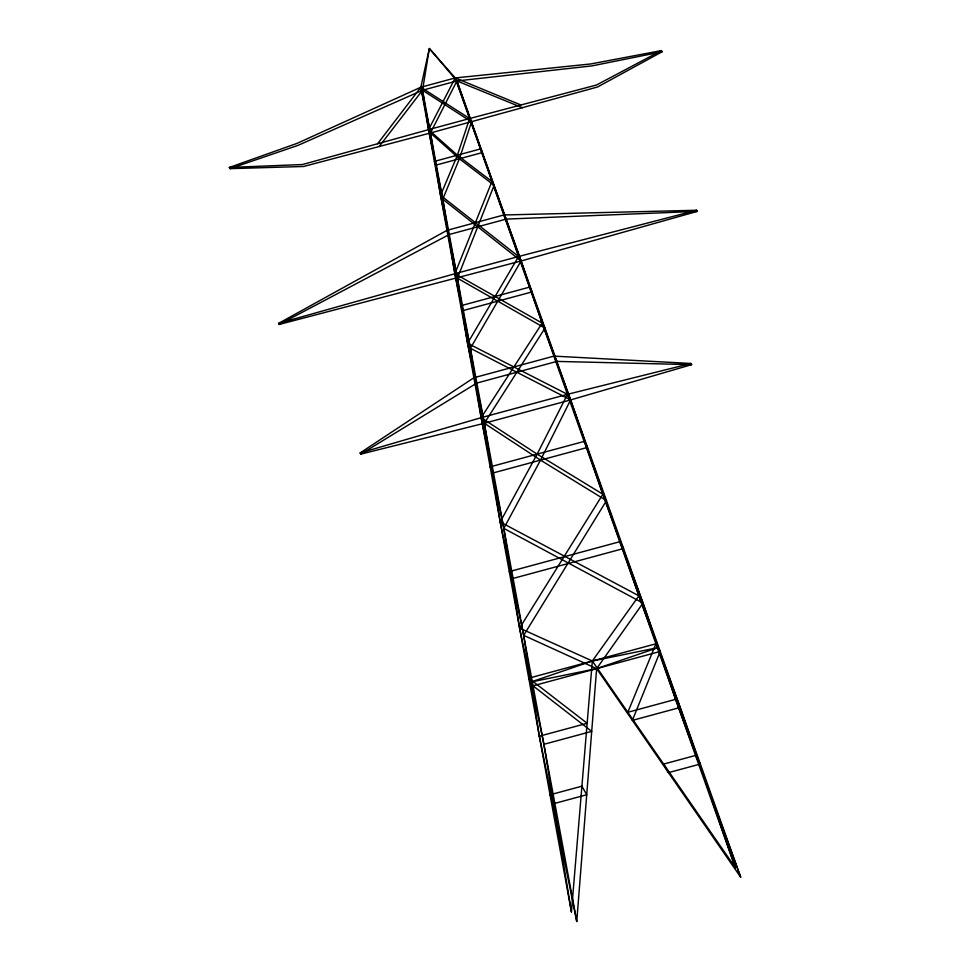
<?xml version="1.0" encoding="UTF-8"?>
<svg xmlns="http://www.w3.org/2000/svg" width="970" height="970" viewBox="0 0 970 970"><rect width="100%" height="100%" fill="white"/><g stroke="black" fill="none" stroke-linecap="round" stroke-linejoin="round"><path stroke-width="1.45" d="M377.609 143.742L420.834 87.239L430.45 132.975L440.574 195.358L457.403 278.196L467.37 342.095L484.321 423.272L500.217 521.981L523.667 635.35L539.332 736.206L576.762 921.5L596.635 668.645L642.989 603.085L602.879 494.215L570.602 399.931L541.781 321.967L521.084 260.978L455.233 77.939L429.346 48.5L420.834 87.239L571.439 912.006L592.33 660.994L638.915 595.822C579.708 423.684 516.804 252.855 456.918 80.947L455.233 77.939L420.834 87.239L296.881 143.439L229.332 167.458L230.011 168.647L303.622 166.476L430.45 132.975L597.556 86.985L662.098 51.786L661.431 50.598L590.815 63.947L455.233 77.939L428.57 129.641L442.744 199.214L454.894 273.734L470.183 347.102L481.168 417.67L503.818 528.395L519.593 628.099L543.891 744.317L571.439 912.006M576.762 921.5L422.52 90.246L420.834 87.239L469.638 118.534L471.505 121.868L459.416 158.765L442.744 199.214L521.084 260.978L697.345 211.363L696.739 210.26L503.842 214.976L446.964 230.351L278.62 323.349L279.239 324.441L521.084 260.978L518.574 256.504L440.574 195.358L457.403 155.188L469.638 118.534L596.465 85.033L661.431 50.598M484.321 423.272L570.602 399.931L691.646 364.647L690.979 363.471L553.906 356.123L473.881 377.766L360.125 452.954L360.779 454.13L484.321 423.272L545.007 328.115L457.403 278.196L494.118 185.319L459.416 158.765L430.45 132.975L428.57 129.641L422.52 90.246L429.346 48.5L456.918 80.947L740.668 877.171L596.635 668.645L523.667 635.35L606.48 500.641L540.52 460.132L484.321 423.272L481.168 417.67L542.182 323.095L454.894 273.734L278.62 323.349M457.403 278.196L454.894 273.734L491.948 181.463L457.403 155.188L428.57 129.641L302.531 164.524L229.332 167.458M543.891 744.317L591.7 731.392L533.039 685.838L528.747 678.188L655.926 643.789L660.218 651.44L632.367 720.383L680.188 707.457L735.333 867.677L592.33 660.994L519.593 628.099L602.879 494.215L537.15 454.142L481.168 417.67L360.125 452.954M655.926 643.789L627.82 712.283L675.629 699.346L740.668 877.171M696.739 210.26L518.574 256.504L467.588 343.271L567.45 394.329L570.602 399.931L540.52 460.132L503.818 528.395L642.989 603.085L675.629 699.346M690.979 363.471L567.45 394.329L537.15 454.142L500.217 521.981L638.915 595.822L680.188 707.457M430.45 132.975L456.918 80.947L591.906 65.899L662.098 51.786M521.084 260.978L470.401 348.291L570.602 399.931M379.161 146.518L422.52 90.246L456.918 80.947L522.478 107.767M360.779 454.13L476.852 383.053L556.865 361.41L691.646 364.647M279.239 324.441L449.28 234.485L506.158 219.099L697.345 211.363M230.011 168.647L297.972 145.391L422.52 90.246L471.505 121.868M428.57 129.641L469.638 118.534M454.894 273.734L518.574 256.504M481.168 417.67L567.45 394.329M533.039 685.838L660.218 651.44M539.332 736.206L587.153 723.28L528.747 678.188M520.914 104.978L455.233 77.939L735.333 867.677M503.842 214.976L506.158 219.099M553.906 356.123L556.865 361.41M446.964 230.351L449.28 234.485M473.881 377.766L476.852 383.053M592.33 660.994L530.893 682.019L596.635 668.645L658.072 647.62L592.33 660.994M480.429 148.956L434.378 161.408L436.391 164.997L482.442 152.545L480.429 148.956M529.45 287.168L460.738 305.756L463.381 310.473L532.093 291.897L529.45 287.168M584.158 441.423L490.153 466.849L493.512 472.839L587.517 447.412L584.158 441.423M619.733 541.733L509.286 571.609L513.106 578.423L623.552 548.547L619.733 541.733M581.915 786.185L550.038 794.806L554.852 803.366L586.729 794.745L581.915 786.185M695.526 755.448L663.65 764.069L668.463 772.641L700.34 764.02L695.526 755.448"/></g></svg>
